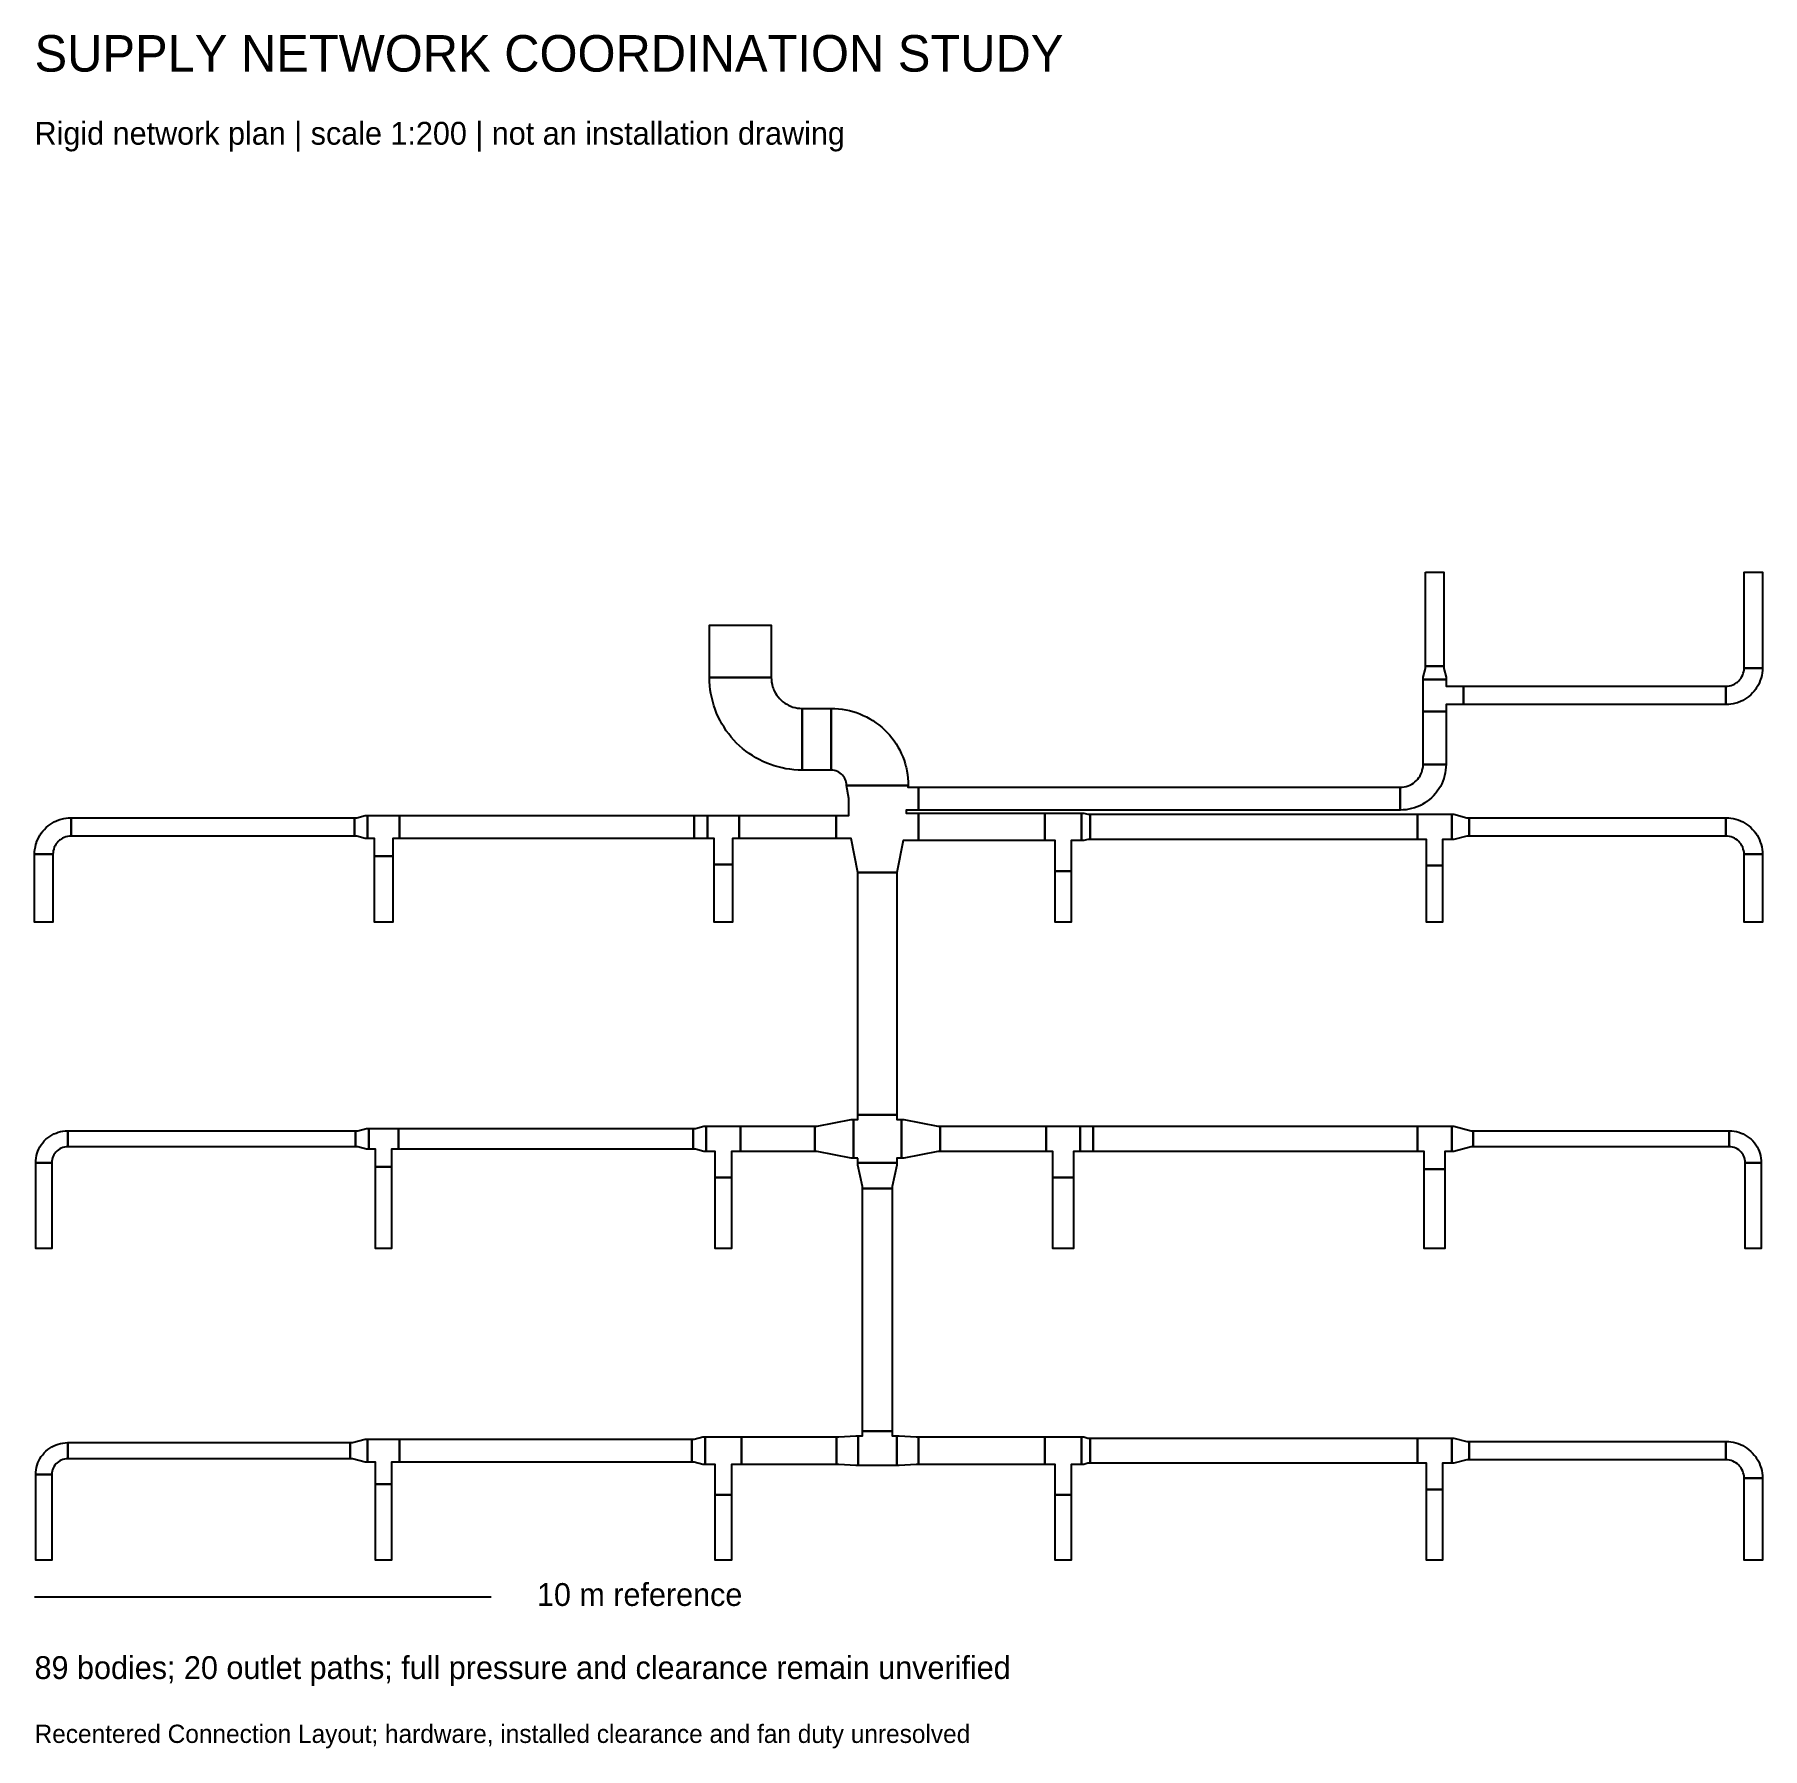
# Model space of a CAD drawing. Header units: metres. Extents: x 2 to 39.8, y 0.9 to 38.4.
import ezdxf

# ---------------------------------------------------------------- set-up
doc = ezdxf.new("R2010")
doc.units = ezdxf.units.M
doc.layers.add('BSA_NETWORK_OUTLINE', color=7, linetype='Continuous')
doc.layers.add('BSA_SECTION_REFERENCE', color=7, linetype='Continuous')

msp = doc.modelspace()

# ---------------------------------------------------------------- linework, layer by layer
at = {"layer": 'BSA_NETWORK_OUTLINE'}
for points in [[(32.453, 26.64), (32.853, 26.64), (32.854, 26.64), (32.854, 24.577), (32.853, 24.577), (32.453, 24.577), (32.453, 24.577), (32.453, 26.64)], [(39.432, 26.64), (39.832, 26.64), (39.832, 26.64), (39.832, 24.54), (39.832, 24.54), (39.432, 24.54), (39.431, 24.54), (39.431, 26.64)], [(16.78, 25.479), (18.13, 25.479), (18.131, 25.479), (18.131, 24.329), (18.13, 24.329), (16.78, 24.329), (16.779, 24.329), (16.779, 25.479)], [(16.787, 24.153), (16.781, 24.241), (16.779, 24.329), (16.78, 24.329), (18.13, 24.329), (18.131, 24.329), (18.133, 24.279), (18.138, 24.229), (18.148, 24.179), (18.161, 24.131), (18.177, 24.083), (18.188, 24.058), (18.197, 24.037), (18.221, 23.992), (18.248, 23.95), (18.278, 23.909), (18.287, 23.898), (18.311, 23.871), (18.346, 23.835), (18.385, 23.802), (18.425, 23.772), (18.468, 23.746), (18.512, 23.722), (18.559, 23.702), (18.566, 23.699), (18.606, 23.685), (18.655, 23.672), (18.704, 23.663), (18.754, 23.657), (18.805, 23.655), (18.805, 23.654), (18.805, 22.304), (18.805, 22.304), (18.717, 22.306), (18.628, 22.311), (18.54, 22.321), (18.453, 22.334), (18.366, 22.352), (18.281, 22.373), (18.196, 22.397), (18.112, 22.426), (18.03, 22.458), (17.949, 22.493), (17.869, 22.533), (17.792, 22.575), (17.716, 22.621), (17.643, 22.67), (17.572, 22.722), (17.503, 22.778), (17.436, 22.836), (17.372, 22.897), (17.311, 22.961), (17.253, 23.027), (17.198, 23.096), (17.145, 23.167), (17.096, 23.241), (17.05, 23.317), (17.008, 23.394), (16.969, 23.473), (16.933, 23.554), (16.901, 23.637), (16.873, 23.72), (16.848, 23.805), (16.827, 23.891), (16.81, 23.978), (16.796, 24.065)], [(32.403, 24.29), (32.403, 24.34), (32.453, 24.527), (32.453, 24.577), (32.453, 24.577), (32.853, 24.577), (32.854, 24.577), (32.854, 24.527), (32.904, 24.34), (32.904, 24.29), (32.903, 24.29), (32.403, 24.29)], [(32.903, 24.29), (32.904, 24.29), (32.904, 24.141), (33.29, 24.141), (33.29, 24.14), (33.29, 23.74), (33.29, 23.739), (32.904, 23.739), (32.904, 23.59), (32.903, 23.59), (32.403, 23.59), (32.403, 23.59), (32.403, 24.29), (32.403, 24.29)], [(39.11, 24.148), (39.148, 24.158), (39.184, 24.171), (39.22, 24.188), (39.253, 24.208), (39.271, 24.221), (39.285, 24.231), (39.314, 24.258), (39.34, 24.287), (39.364, 24.318), (39.384, 24.352), (39.4, 24.387), (39.414, 24.424), (39.423, 24.462), (39.429, 24.501), (39.431, 24.54), (39.432, 24.54), (39.832, 24.54), (39.832, 24.54), (39.831, 24.485), (39.825, 24.431), (39.816, 24.377), (39.803, 24.324), (39.792, 24.289), (39.786, 24.272), (39.766, 24.221), (39.743, 24.172), (39.716, 24.124), (39.697, 24.095), (39.686, 24.078), (39.653, 24.035), (39.617, 23.993), (39.578, 23.955), (39.537, 23.919), (39.493, 23.886), (39.448, 23.856), (39.4, 23.829), (39.351, 23.805), (39.3, 23.785), (39.283, 23.78), (39.248, 23.769), (39.195, 23.756), (39.141, 23.747), (39.095, 23.742), (39.086, 23.741), (39.032, 23.739), (39.032, 23.74), (39.032, 24.14), (39.032, 24.141), (39.071, 24.143)], [(39.364, 24.318), (39.364, 24.318), (39.364, 24.318)], [(39.384, 24.351), (39.384, 24.351), (39.384, 24.352)], [(39.803, 24.324), (39.802, 24.324), (39.802, 24.324)], [(18.16, 24.13), (18.16, 24.13), (18.161, 24.131)], [(39.032, 24.141), (39.032, 24.14), (39.032, 23.74), (39.032, 23.739), (33.29, 23.739), (33.29, 23.74), (33.29, 24.14), (33.29, 24.141)], [(39.071, 24.142), (39.071, 24.142), (39.071, 24.142)], [(19.442, 23.655), (19.442, 23.654), (19.442, 22.304), (19.442, 22.304), (18.805, 22.304), (18.805, 22.304), (18.805, 23.654), (18.805, 23.655)], [(19.442, 22.304), (19.442, 23.654), (19.442, 23.655), (19.523, 23.653), (19.603, 23.648), (19.683, 23.638), (19.762, 23.625), (19.84, 23.608), (19.918, 23.587), (19.995, 23.562), (20.07, 23.534), (20.144, 23.503), (20.216, 23.468), (20.287, 23.429), (20.355, 23.387), (20.422, 23.342), (20.486, 23.294), (20.548, 23.243), (20.607, 23.189), (20.664, 23.132), (20.718, 23.073), (20.769, 23.011), (20.818, 22.946), (20.863, 22.88), (20.904, 22.811), (20.943, 22.741), (20.978, 22.668), (21.01, 22.594), (21.038, 22.519), (21.062, 22.443), (21.079, 22.381), (21.083, 22.365), (21.09, 22.331), (21.1, 22.286), (21.113, 22.207), (21.123, 22.127), (21.129, 22.047), (21.131, 21.967), (21.13, 21.967), (19.78, 21.967), (19.779, 21.967), (19.779, 21.967), (19.777, 22.002), (19.772, 22.037), (19.763, 22.071), (19.75, 22.104), (19.74, 22.123), (19.734, 22.135), (19.715, 22.165), (19.693, 22.192), (19.668, 22.217), (19.64, 22.239), (19.611, 22.259), (19.579, 22.275), (19.546, 22.287), (19.512, 22.296), (19.478, 22.302), (19.442, 22.304)], [(32.403, 23.59), (32.903, 23.59), (32.904, 23.59), (32.904, 22.429), (32.903, 22.429), (32.403, 22.429), (32.403, 22.429), (32.403, 23.59)], [(20.607, 23.188), (20.607, 23.188), (20.607, 23.189)], [(32.074, 21.96), (32.114, 21.977), (32.153, 21.997), (32.19, 22.02), (32.224, 22.047), (32.256, 22.076), (32.285, 22.107), (32.286, 22.109), (32.312, 22.143), (32.323, 22.16), (32.336, 22.18), (32.356, 22.218), (32.372, 22.259), (32.382, 22.29), (32.385, 22.3), (32.395, 22.343), (32.401, 22.386), (32.403, 22.429), (32.403, 22.429), (32.903, 22.429), (32.904, 22.429), (32.902, 22.367), (32.902, 22.366), (32.896, 22.304), (32.886, 22.242), (32.873, 22.181), (32.855, 22.12), (32.834, 22.061), (32.809, 22.003), (32.78, 21.947), (32.748, 21.893), (32.713, 21.841), (32.698, 21.822), (32.674, 21.791), (32.633, 21.744), (32.588, 21.7), (32.541, 21.658), (32.511, 21.635), (32.492, 21.62), (32.44, 21.584), (32.385, 21.552), (32.359, 21.539), (32.329, 21.524), (32.272, 21.499), (32.213, 21.478), (32.152, 21.46), (32.091, 21.446), (32.029, 21.437), (31.966, 21.431), (31.903, 21.429), (31.903, 21.429), (31.903, 21.929), (31.903, 21.93), (31.947, 21.932), (31.99, 21.938), (32.033, 21.947)], [(32.401, 22.386), (32.401, 22.386), (32.401, 22.386)], [(19.555, 21.31), (19.555, 21.311), (19.829, 21.311), (19.829, 21.679), (19.779, 21.967), (19.78, 21.967), (21.13, 21.967), (21.131, 21.967), (21.124, 21.93), (21.355, 21.93), (21.355, 21.929), (21.355, 21.429), (21.355, 21.429), (21.081, 21.429), (21.081, 21.361), (21.355, 21.361), (21.355, 21.36), (21.355, 20.76), (21.355, 20.759), (21.021, 20.759), (20.881, 20.06), (20.88, 20.06), (20.03, 20.06), (20.029, 20.06), (19.879, 20.809), (19.555, 20.809), (19.555, 20.81)], [(19.693, 22.193), (19.693, 22.192), (19.693, 22.193)], [(19.715, 22.165), (19.715, 22.165), (19.715, 22.165)], [(21.128, 22.047), (21.128, 22.047), (21.129, 22.047)], [(32.356, 22.218), (32.356, 22.218), (32.356, 22.218)], [(32.854, 22.12), (32.854, 22.12), (32.855, 22.12)], [(21.355, 21.429), (21.355, 21.929), (21.355, 21.93), (31.903, 21.93), (31.903, 21.929), (31.903, 21.429), (31.903, 21.429), (21.355, 21.429)], [(2, 20.46), (2.002, 20.515), (2.007, 20.569), (2.017, 20.623), (2.03, 20.676), (2.041, 20.711), (2.046, 20.728), (2.066, 20.779), (2.09, 20.828), (2.117, 20.876), (2.135, 20.905), (2.147, 20.922), (2.18, 20.965), (2.216, 21.007), (2.254, 21.045), (2.295, 21.081), (2.339, 21.114), (2.385, 21.144), (2.432, 21.171), (2.482, 21.195), (2.533, 21.215), (2.55, 21.22), (2.585, 21.231), (2.638, 21.244), (2.692, 21.253), (2.737, 21.258), (2.746, 21.259), (2.801, 21.261), (2.801, 21.26), (2.801, 20.86), (2.801, 20.859), (2.762, 20.857), (2.723, 20.852), (2.685, 20.842), (2.648, 20.829), (2.613, 20.812), (2.579, 20.792), (2.561, 20.779), (2.548, 20.769), (2.519, 20.742), (2.492, 20.713), (2.469, 20.682), (2.449, 20.648), (2.432, 20.613), (2.419, 20.576), (2.409, 20.538), (2.404, 20.499), (2.402, 20.46), (2.401, 20.46), (2.001, 20.46)], [(9.004, 21.261), (9.004, 21.26), (9.004, 20.86), (9.004, 20.859), (2.801, 20.859), (2.801, 20.86), (2.801, 21.26), (2.801, 21.261)], [(9.004, 21.26), (9.004, 21.261), (9.054, 21.261), (9.241, 21.311), (9.291, 21.311), (9.291, 21.31), (9.291, 20.81), (9.291, 20.809), (9.241, 20.809), (9.054, 20.859), (9.004, 20.859), (9.004, 20.86)], [(9.291, 20.81), (9.291, 21.31), (9.291, 21.311), (9.991, 21.311), (9.991, 21.31), (9.991, 20.81), (9.991, 20.809), (9.842, 20.809), (9.842, 20.423), (9.841, 20.423), (9.441, 20.423), (9.44, 20.423), (9.44, 20.809), (9.291, 20.809)], [(16.444, 21.311), (16.444, 21.31), (16.444, 20.81), (16.444, 20.809), (9.991, 20.809), (9.991, 20.81), (9.991, 21.31), (9.991, 21.311)], [(16.444, 21.311), (16.494, 21.311), (16.681, 21.311), (16.731, 21.311), (16.731, 21.31), (16.731, 20.81), (16.731, 20.809), (16.681, 20.809), (16.494, 20.809), (16.444, 20.809), (16.444, 20.81), (16.444, 21.31)], [(16.731, 20.81), (16.731, 21.31), (16.731, 21.311), (17.431, 21.311), (17.431, 21.31), (17.431, 20.81), (17.431, 20.809), (17.282, 20.809), (17.282, 20.237), (17.281, 20.237), (16.881, 20.237), (16.88, 20.237), (16.88, 20.809), (16.731, 20.809)], [(19.555, 21.311), (19.555, 21.31), (19.555, 20.81), (19.555, 20.809), (17.431, 20.809), (17.431, 20.81), (17.431, 21.31), (17.431, 21.311)], [(24.121, 21.361), (24.121, 21.36), (24.121, 20.76), (24.121, 20.759), (21.355, 20.759), (21.355, 20.76), (21.355, 21.36), (21.355, 21.361)], [(24.921, 20.76), (24.921, 20.759), (24.697, 20.759), (24.697, 20.093), (24.696, 20.093), (24.346, 20.093), (24.345, 20.093), (24.345, 20.759), (24.121, 20.759), (24.121, 20.76), (24.121, 21.36), (24.121, 21.361), (24.921, 21.361), (24.921, 21.36)], [(24.921, 20.759), (24.921, 20.76), (24.921, 21.36), (24.921, 21.361), (24.971, 21.361), (25.064, 21.336), (25.114, 21.336), (25.114, 21.335), (25.114, 20.785), (25.114, 20.784), (25.064, 20.784), (24.971, 20.759)], [(32.278, 21.336), (32.278, 21.335), (32.278, 20.785), (32.278, 20.784), (25.114, 20.784), (25.114, 20.785), (25.114, 21.335), (25.114, 21.336)], [(33.028, 20.785), (33.028, 20.784), (32.829, 20.784), (32.829, 20.212), (32.828, 20.212), (32.478, 20.212), (32.478, 20.212), (32.478, 20.784), (32.278, 20.784), (32.278, 20.785), (32.278, 21.335), (32.278, 21.336), (33.028, 21.336), (33.028, 21.335)], [(33.028, 20.784), (33.028, 20.785), (33.028, 21.335), (33.028, 21.336), (33.078, 21.336), (33.358, 21.261), (33.408, 21.261), (33.408, 21.26), (33.408, 20.86), (33.408, 20.859), (33.358, 20.859), (33.078, 20.784)], [(39.032, 21.261), (39.032, 21.26), (39.032, 20.86), (39.032, 20.859), (33.408, 20.859), (33.408, 20.86), (33.408, 21.26), (33.408, 21.261)], [(39.11, 20.852), (39.071, 20.857), (39.032, 20.859), (39.032, 20.86), (39.032, 21.26), (39.032, 21.261), (39.086, 21.259), (39.095, 21.258), (39.141, 21.253), (39.195, 21.244), (39.248, 21.231), (39.3, 21.215), (39.351, 21.195), (39.4, 21.171), (39.448, 21.144), (39.493, 21.114), (39.537, 21.081), (39.578, 21.045), (39.617, 21.007), (39.653, 20.965), (39.686, 20.922), (39.697, 20.905), (39.716, 20.876), (39.743, 20.828), (39.766, 20.779), (39.786, 20.728), (39.792, 20.711), (39.803, 20.676), (39.816, 20.623), (39.825, 20.569), (39.831, 20.515), (39.832, 20.46), (39.832, 20.46), (39.432, 20.46), (39.431, 20.46), (39.429, 20.499), (39.423, 20.538), (39.414, 20.576), (39.4, 20.613), (39.384, 20.648), (39.364, 20.682), (39.34, 20.713), (39.333, 20.721), (39.314, 20.742), (39.285, 20.769), (39.253, 20.792), (39.22, 20.812), (39.184, 20.829), (39.148, 20.842)], [(2.001, 20.46), (2.401, 20.46), (2.402, 20.46), (2.402, 18.973), (2.401, 18.973), (2.001, 18.973), (2, 18.973), (2, 20.46)], [(2.468, 20.682), (2.468, 20.682), (2.469, 20.682)], [(39.254, 20.793), (39.254, 20.793), (39.253, 20.792)], [(39.364, 20.682), (39.364, 20.682), (39.364, 20.682)], [(39.432, 20.46), (39.832, 20.46), (39.832, 20.46), (39.832, 18.973), (39.832, 18.973), (39.432, 18.973), (39.431, 18.973), (39.431, 20.46)], [(9.441, 20.423), (9.841, 20.423), (9.842, 20.423), (9.842, 18.973), (9.841, 18.973), (9.441, 18.973), (9.44, 18.973), (9.44, 20.423)], [(16.881, 20.237), (17.281, 20.237), (17.282, 20.237), (17.282, 18.973), (17.281, 18.973), (16.881, 18.973), (16.88, 18.973), (16.88, 20.237)], [(20.03, 20.06), (20.88, 20.06), (20.881, 20.06), (20.881, 14.755), (20.88, 14.755), (20.03, 14.755), (20.029, 14.755), (20.029, 20.06)], [(24.346, 20.093), (24.696, 20.093), (24.697, 20.093), (24.697, 18.973), (24.696, 18.973), (24.346, 18.973), (24.345, 18.973), (24.345, 20.093)], [(32.478, 20.212), (32.828, 20.212), (32.829, 20.212), (32.829, 18.973), (32.828, 18.973), (32.478, 18.973), (32.478, 18.973), (32.478, 20.212)], [(20.029, 13.804), (19.93, 13.804), (19.93, 13.805), (19.93, 14.655), (19.93, 14.656), (20.029, 14.656), (20.029, 14.755), (20.03, 14.755), (20.88, 14.755), (20.881, 14.755), (20.881, 14.656), (20.98, 14.656), (20.98, 14.655), (20.98, 13.805), (20.98, 13.804), (20.881, 13.804), (20.881, 13.705), (20.88, 13.705), (20.03, 13.705), (20.029, 13.705)], [(2.025, 13.705), (2.027, 13.757), (2.033, 13.809), (2.043, 13.861), (2.056, 13.912), (2.073, 13.961), (2.094, 14.009), (2.119, 14.055), (2.147, 14.1), (2.178, 14.142), (2.212, 14.182), (2.249, 14.219), (2.289, 14.253), (2.331, 14.284), (2.375, 14.312), (2.422, 14.336), (2.47, 14.357), (2.519, 14.375), (2.57, 14.388), (2.621, 14.398), (2.673, 14.404), (2.726, 14.406), (2.726, 14.405), (2.726, 14.055), (2.726, 14.054), (2.689, 14.052), (2.653, 14.047), (2.618, 14.037), (2.584, 14.024), (2.551, 14.007), (2.521, 13.988), (2.492, 13.965), (2.466, 13.939), (2.443, 13.91), (2.423, 13.88), (2.407, 13.847), (2.394, 13.813), (2.384, 13.778), (2.379, 13.742), (2.377, 13.705), (2.376, 13.705), (2.026, 13.705)], [(9.029, 14.406), (9.029, 14.405), (9.029, 14.055), (9.029, 14.054), (2.726, 14.054), (2.726, 14.055), (2.726, 14.405), (2.726, 14.406)], [(9.029, 14.405), (9.029, 14.406), (9.079, 14.406), (9.266, 14.456), (9.316, 14.456), (9.316, 14.455), (9.316, 14.005), (9.316, 14.004), (9.266, 14.004), (9.079, 14.054), (9.029, 14.054), (9.029, 14.055)], [(9.316, 14.005), (9.316, 14.455), (9.316, 14.456), (9.966, 14.456), (9.966, 14.455), (9.966, 14.005), (9.966, 14.004), (9.817, 14.004), (9.817, 13.618), (9.816, 13.618), (9.466, 13.618), (9.465, 13.618), (9.465, 14.004), (9.316, 14.004)], [(16.419, 14.456), (16.419, 14.455), (16.419, 14.005), (16.419, 14.004), (9.966, 14.004), (9.966, 14.005), (9.966, 14.455), (9.966, 14.456)], [(16.419, 14.455), (16.419, 14.456), (16.469, 14.456), (16.656, 14.506), (16.706, 14.506), (16.706, 14.505), (16.706, 13.955), (16.706, 13.954), (16.656, 13.954), (16.469, 14.004), (16.419, 14.004), (16.419, 14.005)], [(16.706, 13.955), (16.706, 14.505), (16.706, 14.506), (17.456, 14.506), (17.456, 14.505), (17.456, 13.955), (17.456, 13.954), (17.257, 13.954), (17.257, 13.382), (17.256, 13.382), (16.906, 13.382), (16.905, 13.382), (16.905, 13.954), (16.706, 13.954)], [(19.083, 14.506), (19.083, 14.505), (19.083, 13.955), (19.083, 13.954), (17.456, 13.954), (17.456, 13.955), (17.456, 14.505), (17.456, 14.506)], [(19.083, 14.505), (19.083, 14.505), (19.083, 14.506), (19.133, 14.506), (19.88, 14.656), (19.93, 14.656), (19.93, 14.655), (19.93, 13.805), (19.93, 13.804), (19.88, 13.804), (19.133, 13.954), (19.083, 13.954), (19.083, 13.955)], [(20.98, 13.804), (20.98, 13.805), (20.98, 14.655), (20.98, 14.656), (21.03, 14.656), (21.776, 14.506), (21.826, 14.506), (21.826, 14.506), (21.826, 14.505), (21.826, 14.505), (21.826, 13.955), (21.826, 13.954), (21.776, 13.954), (21.03, 13.804)], [(24.146, 14.506), (24.146, 14.505), (24.146, 13.955), (24.146, 13.954), (21.826, 13.954), (21.826, 13.955), (21.826, 14.505), (21.826, 14.506)], [(24.896, 13.955), (24.896, 13.954), (24.747, 13.954), (24.747, 13.382), (24.746, 13.382), (24.296, 13.382), (24.295, 13.382), (24.295, 13.954), (24.146, 13.954), (24.146, 13.955), (24.146, 14.505), (24.146, 14.506), (24.896, 14.506), (24.896, 14.505)], [(24.896, 14.506), (24.946, 14.506), (25.132, 14.506), (25.182, 14.506), (25.182, 14.505), (25.182, 13.955), (25.182, 13.954), (25.132, 13.954), (24.946, 13.954), (24.896, 13.954), (24.896, 13.955), (24.896, 14.505)], [(32.278, 14.506), (32.278, 14.505), (32.278, 13.955), (32.278, 13.954), (25.182, 13.954), (25.182, 13.955), (25.182, 14.505), (25.182, 14.506)], [(33.028, 13.955), (33.028, 13.954), (32.879, 13.954), (32.879, 13.568), (32.878, 13.568), (32.428, 13.568), (32.428, 13.568), (32.428, 13.954), (32.278, 13.954), (32.278, 13.955), (32.278, 14.505), (32.278, 14.506), (33.028, 14.506), (33.028, 14.505)], [(33.028, 13.954), (33.028, 13.955), (33.028, 14.505), (33.028, 14.506), (33.078, 14.506), (33.452, 14.406), (33.502, 14.406), (33.502, 14.405), (33.502, 14.055), (33.502, 14.055), (33.502, 14.054), (33.502, 14.054), (33.452, 14.054), (33.078, 13.954)], [(39.107, 14.406), (39.107, 14.405), (39.107, 14.055), (39.107, 14.054), (33.502, 14.054), (33.502, 14.055), (33.502, 14.405), (33.502, 14.406)], [(39.143, 14.052), (39.107, 14.054), (39.107, 14.055), (39.107, 14.405), (39.107, 14.406), (39.159, 14.404), (39.211, 14.398), (39.263, 14.388), (39.313, 14.375), (39.363, 14.357), (39.411, 14.336), (39.457, 14.312), (39.501, 14.284), (39.544, 14.253), (39.583, 14.219), (39.62, 14.182), (39.655, 14.142), (39.686, 14.1), (39.714, 14.055), (39.738, 14.009), (39.759, 13.961), (39.776, 13.912), (39.79, 13.861), (39.8, 13.809), (39.805, 13.757), (39.807, 13.705), (39.807, 13.705), (39.457, 13.705), (39.456, 13.705), (39.454, 13.742), (39.448, 13.778), (39.439, 13.813), (39.426, 13.847), (39.409, 13.88), (39.389, 13.91), (39.366, 13.939), (39.34, 13.965), (39.312, 13.988), (39.281, 14.007), (39.249, 14.024), (39.215, 14.037), (39.179, 14.047)], [(2.026, 13.705), (2.376, 13.705), (2.377, 13.705), (2.377, 11.83), (2.376, 11.83), (2.026, 11.83), (2.025, 11.83), (2.025, 13.705)], [(20.03, 13.705), (20.88, 13.705), (20.881, 13.705), (20.881, 13.705), (20.881, 13.655), (20.781, 13.188), (20.781, 13.138), (20.781, 13.138), (20.78, 13.138), (20.78, 13.138), (20.13, 13.138), (20.129, 13.138), (20.129, 13.188), (20.029, 13.655), (20.029, 13.705)], [(39.457, 13.705), (39.807, 13.705), (39.807, 13.705), (39.807, 11.83), (39.807, 11.83), (39.457, 11.83), (39.456, 11.83), (39.456, 13.705)], [(9.466, 13.618), (9.816, 13.618), (9.817, 13.618), (9.817, 11.83), (9.816, 11.83), (9.466, 11.83), (9.465, 11.83), (9.465, 13.618)], [(16.906, 13.382), (17.256, 13.382), (17.257, 13.382), (17.257, 11.83), (17.256, 11.83), (16.906, 11.83), (16.905, 11.83), (16.905, 13.382)], [(24.296, 13.382), (24.746, 13.382), (24.747, 13.382), (24.747, 11.83), (24.746, 11.83), (24.296, 11.83), (24.295, 11.83), (24.295, 13.382)], [(32.428, 13.568), (32.878, 13.568), (32.879, 13.568), (32.879, 11.83), (32.878, 11.83), (32.428, 11.83), (32.428, 11.83), (32.428, 13.568)], [(20.13, 13.138), (20.78, 13.138), (20.781, 13.138), (20.781, 7.825), (20.78, 7.825), (20.13, 7.825), (20.129, 7.825), (20.129, 13.138)], [(2.025, 6.875), (2.027, 6.927), (2.033, 6.979), (2.043, 7.031), (2.056, 7.082), (2.073, 7.131), (2.094, 7.179), (2.119, 7.225), (2.147, 7.27), (2.178, 7.312), (2.212, 7.352), (2.249, 7.389), (2.289, 7.423), (2.331, 7.454), (2.375, 7.482), (2.422, 7.506), (2.47, 7.527), (2.519, 7.545), (2.57, 7.558), (2.621, 7.568), (2.673, 7.574), (2.726, 7.576), (2.726, 7.575), (2.726, 7.225), (2.726, 7.224), (2.689, 7.222), (2.653, 7.217), (2.618, 7.207), (2.584, 7.194), (2.551, 7.177), (2.521, 7.158), (2.492, 7.135), (2.466, 7.109), (2.443, 7.08), (2.423, 7.05), (2.407, 7.017), (2.394, 6.983), (2.384, 6.948), (2.379, 6.912), (2.377, 6.875), (2.376, 6.875), (2.026, 6.875)], [(8.911, 7.576), (8.911, 7.575), (8.911, 7.225), (8.911, 7.224), (2.726, 7.224), (2.726, 7.225), (2.726, 7.575), (2.726, 7.576)], [(8.911, 7.575), (8.911, 7.576), (8.961, 7.576), (9.241, 7.651), (9.291, 7.651), (9.291, 7.65), (9.291, 7.15), (9.291, 7.149), (9.241, 7.149), (8.961, 7.224), (8.911, 7.224), (8.911, 7.225)], [(9.291, 7.15), (9.291, 7.65), (9.291, 7.651), (9.991, 7.651), (9.991, 7.65), (9.991, 7.15), (9.991, 7.149), (9.817, 7.149), (9.817, 6.67), (9.816, 6.67), (9.466, 6.67), (9.465, 6.67), (9.465, 7.149), (9.291, 7.149)], [(16.394, 7.651), (16.394, 7.65), (16.394, 7.15), (16.394, 7.149), (9.991, 7.149), (9.991, 7.15), (9.991, 7.65), (9.991, 7.651)], [(16.394, 7.65), (16.394, 7.651), (16.444, 7.651), (16.631, 7.701), (16.681, 7.701), (16.681, 7.7), (16.681, 7.1), (16.681, 7.099), (16.631, 7.099), (16.444, 7.149), (16.394, 7.149), (16.394, 7.15)], [(16.681, 7.1), (16.681, 7.7), (16.681, 7.701), (17.481, 7.701), (17.481, 7.7), (17.481, 7.1), (17.481, 7.099), (17.257, 7.099), (17.257, 6.433), (17.256, 6.433), (16.906, 6.433), (16.905, 6.433), (16.905, 7.099), (16.681, 7.099)], [(19.557, 7.701), (19.557, 7.7), (19.557, 7.1), (19.557, 7.099), (17.481, 7.099), (17.481, 7.1), (17.481, 7.7), (17.481, 7.701)], [(19.557, 7.1), (19.557, 7.1), (19.557, 7.7), (19.557, 7.701), (19.607, 7.701), (19.98, 7.726), (20.03, 7.726), (20.03, 7.725), (20.03, 7.075), (20.03, 7.074), (19.98, 7.074), (19.607, 7.099), (19.557, 7.099)], [(20.03, 7.726), (20.129, 7.726), (20.129, 7.825), (20.13, 7.825), (20.78, 7.825), (20.781, 7.825), (20.781, 7.726), (20.88, 7.726), (20.88, 7.725), (20.88, 7.075), (20.88, 7.074), (20.03, 7.074), (20.03, 7.074), (20.03, 7.075), (20.03, 7.725)], [(20.88, 7.074), (20.88, 7.075), (20.88, 7.725), (20.88, 7.726), (20.93, 7.726), (21.303, 7.701), (21.353, 7.701), (21.353, 7.701), (21.353, 7.7), (21.353, 7.7), (21.353, 7.1), (21.353, 7.099), (21.303, 7.099), (20.93, 7.074)], [(24.121, 7.701), (24.121, 7.7), (24.121, 7.1), (24.121, 7.099), (21.353, 7.099), (21.353, 7.1), (21.353, 7.7), (21.353, 7.701)], [(24.921, 7.1), (24.921, 7.099), (24.697, 7.099), (24.697, 6.433), (24.696, 6.433), (24.346, 6.433), (24.345, 6.433), (24.345, 7.099), (24.121, 7.099), (24.121, 7.1), (24.121, 7.7), (24.121, 7.701), (24.921, 7.701), (24.921, 7.7)], [(24.921, 7.099), (24.921, 7.1), (24.921, 7.7), (24.921, 7.701), (24.971, 7.701), (25.064, 7.676), (25.114, 7.676), (25.114, 7.675), (25.114, 7.125), (25.114, 7.124), (25.064, 7.124), (24.971, 7.099)], [(32.278, 7.676), (32.278, 7.675), (32.278, 7.125), (32.278, 7.124), (25.114, 7.124), (25.114, 7.125), (25.114, 7.675), (25.114, 7.676)], [(33.028, 7.125), (33.028, 7.124), (32.829, 7.124), (32.829, 6.552), (32.828, 6.552), (32.478, 6.552), (32.478, 6.552), (32.478, 7.124), (32.278, 7.124), (32.278, 7.125), (32.278, 7.675), (32.278, 7.676), (33.028, 7.676), (33.028, 7.675)], [(33.028, 7.124), (33.028, 7.125), (33.028, 7.675), (33.028, 7.676), (33.078, 7.676), (33.358, 7.601), (33.408, 7.601), (33.408, 7.6), (33.408, 7.2), (33.408, 7.199), (33.358, 7.199), (33.078, 7.124)], [(39.032, 7.601), (39.032, 7.6), (39.032, 7.2), (39.032, 7.199), (33.408, 7.199), (33.408, 7.2), (33.408, 7.6), (33.408, 7.601)], [(39.11, 7.192), (39.071, 7.197), (39.032, 7.199), (39.032, 7.2), (39.032, 7.6), (39.032, 7.601), (39.086, 7.599), (39.095, 7.598), (39.141, 7.593), (39.195, 7.584), (39.248, 7.571), (39.3, 7.555), (39.351, 7.535), (39.4, 7.511), (39.448, 7.484), (39.493, 7.454), (39.537, 7.421), (39.578, 7.385), (39.617, 7.347), (39.653, 7.305), (39.686, 7.262), (39.697, 7.245), (39.716, 7.216), (39.743, 7.168), (39.766, 7.119), (39.786, 7.068), (39.792, 7.051), (39.803, 7.016), (39.816, 6.963), (39.825, 6.909), (39.831, 6.855), (39.832, 6.8), (39.832, 6.8), (39.432, 6.8), (39.431, 6.8), (39.429, 6.839), (39.423, 6.878), (39.414, 6.916), (39.4, 6.953), (39.384, 6.988), (39.364, 7.022), (39.34, 7.053), (39.333, 7.061), (39.314, 7.082), (39.285, 7.109), (39.253, 7.132), (39.22, 7.152), (39.184, 7.169), (39.148, 7.182)], [(2.026, 6.875), (2.376, 6.875), (2.377, 6.875), (2.377, 5), (2.376, 5), (2.026, 5), (2.025, 5), (2.025, 6.875)], [(39.254, 7.133), (39.254, 7.133), (39.253, 7.132)], [(39.364, 7.022), (39.364, 7.022), (39.364, 7.022)], [(9.466, 6.67), (9.816, 6.67), (9.817, 6.67), (9.817, 5), (9.816, 5), (9.466, 5), (9.465, 5), (9.465, 6.67)], [(16.906, 6.433), (17.256, 6.433), (17.257, 6.433), (17.257, 5), (17.256, 5), (16.906, 5), (16.905, 5), (16.905, 6.433)], [(24.346, 6.433), (24.696, 6.433), (24.697, 6.433), (24.697, 5), (24.696, 5), (24.346, 5), (24.345, 5), (24.345, 6.433)], [(32.478, 6.552), (32.828, 6.552), (32.829, 6.552), (32.829, 5), (32.828, 5), (32.478, 5), (32.478, 5), (32.478, 6.552)], [(39.432, 6.8), (39.832, 6.8), (39.832, 6.8), (39.832, 5), (39.832, 5), (39.432, 5), (39.431, 5), (39.431, 6.8)]]:
    msp.add_lwpolyline(points, close=True, dxfattribs=at)
at = {"layer": 'BSA_SECTION_REFERENCE'}
msp.add_line((2, 4.2), (12, 4.2), dxfattribs=at)

# ---------------------------------------------------------------- texts
for s, height, p in [('SUPPLY NETWORK COORDINATION STUDY', 0.8, (2, 37.6)), ('Rigid network plan | scale 1:200 | not an installation drawing', 0.5, (2, 36)), ('10 m reference', 0.5, (13, 4)), ('89 bodies; 20 outlet paths; full pressure and clearance remain unverified', 0.5, (2, 2.4)), ('Recentered Connection Layout; hardware, installed clearance and fan duty unresolved', 0.4, (2, 1))]:
    msp.add_text(s, height=height).set_placement(p)

doc.saveas('drawing.dxf')
